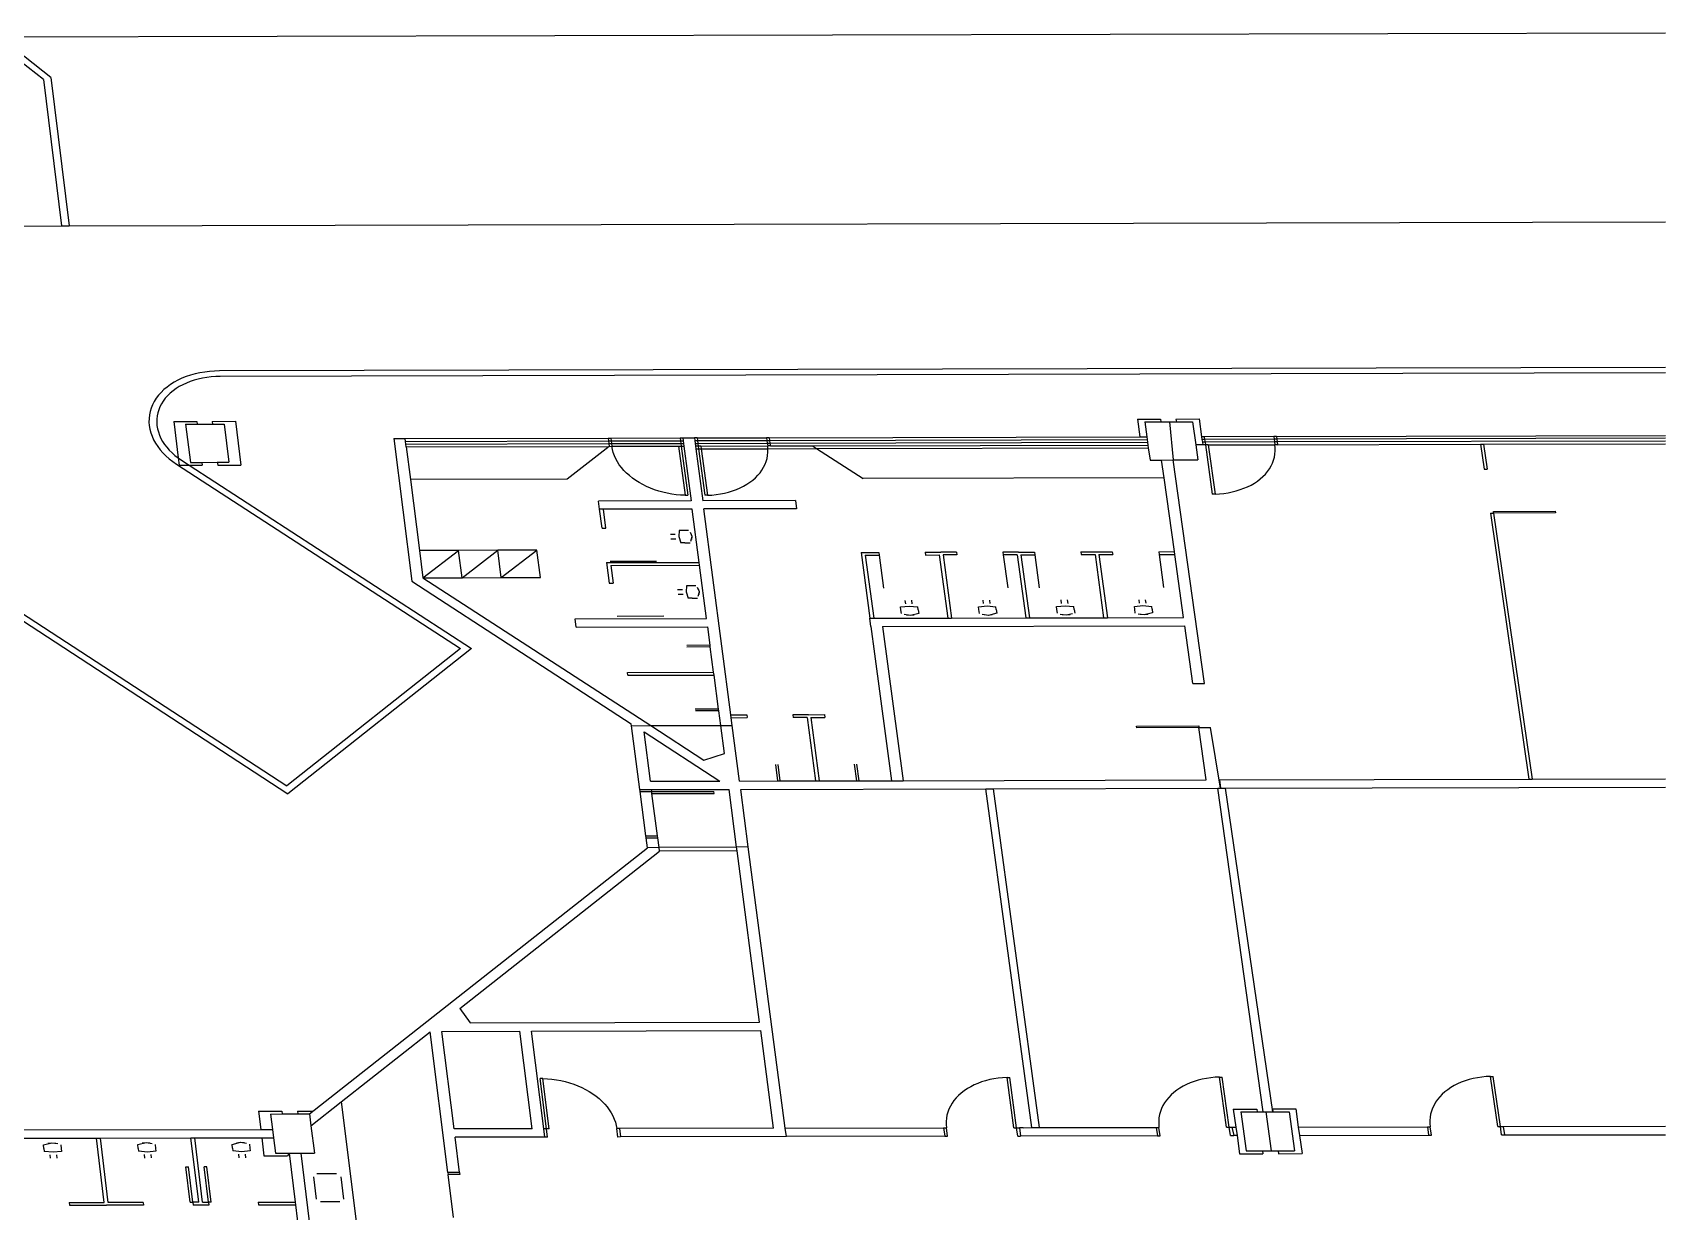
# Model space of a CAD drawing. Extents: x -83 to 83, y -28 to 43.
# Drawn here: x 57.2 to 83.23, y 19.34 to 38.13 of the extents above; entities that cross this region are included whole.
import ezdxf

# ---------------------------------------------------------------- set-up
doc = ezdxf.new("R2010")
doc.units = 0
doc.layers.get('0').update_dxf_attribs({"linetype": 'CONTINUOUS'})

msp = doc.modelspace()

# ---------------------------------------------------------------- linework, layer by layer
for p, q in [((57.376, 37.382), (56.509, 38.057)), ((56.667, 38.058), (83.229, 38.126)), ((57.494, 37.413), (56.667, 38.058)), ((57.376, 37.382), (57.66, 35.046)), ((57.494, 37.413), (57.782, 35.046)), ((55.333, 35.04), (57.66, 35.046)), ((57.66, 35.046), (57.782, 35.046)), ((57.782, 35.046), (83.229, 35.11)), ((51.181, 32.575), (61.269, 25.997)), ((51.261, 32.637), (61.253, 26.122)), ((59.457, 32.554), (59.4, 32.518)), ((59.518, 32.587), (59.457, 32.554)), ((59.583, 32.618), (59.518, 32.587)), ((59.651, 32.644), (59.583, 32.618)), ((59.654, 32.542), (59.596, 32.515)), ((59.721, 32.668), (59.651, 32.644)), ((59.714, 32.567), (59.654, 32.542)), ((59.778, 32.588), (59.714, 32.567)), ((59.794, 32.688), (59.721, 32.668)), ((59.843, 32.606), (59.778, 32.588)), ((59.868, 32.705), (59.794, 32.688)), ((59.91, 32.621), (59.843, 32.606)), ((59.945, 32.718), (59.868, 32.705)), ((59.979, 32.633), (59.91, 32.621)), ((60.023, 32.728), (59.945, 32.718)), ((60.05, 32.641), (59.979, 32.633)), ((60.102, 32.733), (60.023, 32.728)), ((60.121, 32.647), (60.05, 32.641)), ((60.182, 32.735), (60.102, 32.733)), ((60.193, 32.649), (60.121, 32.647)), ((83.229, 32.792), (60.182, 32.735)), ((83.229, 32.705), (60.193, 32.649)), ((59.173, 32.299), (59.141, 32.248)), ((59.209, 32.347), (59.173, 32.299)), ((59.25, 32.393), (59.209, 32.347)), ((59.296, 32.437), (59.25, 32.393)), ((59.317, 32.299), (59.284, 32.255)), ((59.346, 32.479), (59.296, 32.437)), ((59.354, 32.341), (59.317, 32.299)), ((59.4, 32.518), (59.346, 32.479)), ((59.395, 32.38), (59.354, 32.341)), ((59.44, 32.418), (59.395, 32.38)), ((59.489, 32.453), (59.44, 32.418)), ((59.54, 32.485), (59.489, 32.453)), ((59.596, 32.515), (59.54, 32.485)), ((59.064, 32.033), (59.058, 31.977)), ((59.076, 32.089), (59.064, 32.033)), ((59.092, 32.143), (59.076, 32.089)), ((59.114, 32.196), (59.092, 32.143)), ((59.141, 32.248), (59.114, 32.196)), ((59.187, 32.017), (59.181, 31.966)), ((59.197, 32.066), (59.187, 32.017)), ((59.212, 32.115), (59.197, 32.066)), ((59.232, 32.163), (59.212, 32.115)), ((59.256, 32.21), (59.232, 32.163)), ((59.284, 32.255), (59.256, 32.21)), ((59.058, 31.977), (59.057, 31.92)), ((59.057, 31.92), (59.061, 31.864)), ((59.061, 31.864), (59.071, 31.807)), ((59.071, 31.807), (59.086, 31.75)), ((59.181, 31.966), (59.18, 31.915)), ((59.18, 31.915), (59.184, 31.864)), ((59.184, 31.864), (59.193, 31.813)), ((59.193, 31.813), (59.206, 31.762)), ((59.206, 31.762), (59.224, 31.711)), ((59.451, 31.93), (59.82, 31.931)), ((59.451, 31.93), (59.523, 31.348)), ((59.641, 31.887), (59.716, 31.278)), ((59.641, 31.887), (59.825, 31.887)), ((59.82, 31.931), (59.825, 31.887)), ((59.825, 31.887), (60.071, 31.888)), ((60.066, 31.931), (60.434, 31.932)), ((60.066, 31.931), (60.071, 31.888)), ((60.071, 31.888), (60.255, 31.888)), ((60.255, 31.888), (60.331, 31.279)), ((60.434, 31.932), (60.52, 31.236)), ((74.813, 31.967), (75.182, 31.968)), ((74.813, 31.967), (74.852, 31.685)), ((74.93, 31.924), (75.188, 31.925)), ((74.93, 31.924), (74.963, 31.685)), ((75.182, 31.968), (75.188, 31.925)), ((75.188, 31.925), (75.323, 31.925)), ((75.323, 31.925), (75.434, 31.925)), ((75.323, 31.925), (75.384, 31.316)), ((75.428, 31.969), (75.797, 31.97)), ((75.428, 31.969), (75.434, 31.925)), ((75.434, 31.925), (75.692, 31.926)), ((75.692, 31.926), (75.744, 31.556)), ((75.797, 31.97), (75.836, 31.687)), ((59.086, 31.75), (59.106, 31.694)), ((59.106, 31.694), (59.131, 31.639)), ((59.131, 31.639), (59.161, 31.584)), ((59.161, 31.584), (59.196, 31.531)), ((59.196, 31.531), (59.235, 31.479)), ((59.224, 31.711), (59.247, 31.661)), ((59.247, 31.661), (59.274, 31.612)), ((59.274, 31.612), (59.305, 31.564)), ((59.305, 31.564), (59.341, 31.518)), ((59.341, 31.518), (59.38, 31.473)), ((62.958, 31.656), (63.246, 29.383)), ((62.958, 31.656), (63.142, 31.656)), ((63.142, 31.656), (66.375, 31.664)), ((63.148, 31.613), (63.142, 31.656)), ((63.148, 31.613), (66.381, 31.62)), ((63.153, 31.569), (63.148, 31.613)), ((63.153, 31.569), (66.386, 31.577)), ((63.159, 31.526), (63.153, 31.569)), ((63.159, 31.526), (66.392, 31.533)), ((63.159, 31.526), (63.225, 31.003)), ((66.392, 31.533), (65.722, 31.009)), ((66.375, 31.664), (66.381, 31.62)), ((66.375, 31.664), (66.418, 31.664)), ((66.381, 31.62), (66.424, 31.621)), ((66.381, 31.62), (66.386, 31.577)), ((66.386, 31.577), (66.429, 31.577)), ((66.386, 31.577), (66.392, 31.533)), ((66.392, 31.533), (66.435, 31.534)), ((66.418, 31.664), (67.525, 31.667)), ((66.418, 31.664), (66.424, 31.621)), ((66.424, 31.621), (67.53, 31.623)), ((66.424, 31.621), (66.429, 31.577)), ((66.429, 31.577), (67.536, 31.58)), ((66.429, 31.577), (66.435, 31.534)), ((66.435, 31.534), (67.499, 31.536)), ((66.444, 31.484), (66.435, 31.534)), ((67.499, 31.536), (67.602, 30.753)), ((67.499, 31.536), (67.542, 31.536)), ((67.525, 31.667), (67.53, 31.623)), ((67.525, 31.667), (67.568, 31.667)), ((67.53, 31.623), (67.536, 31.58)), ((67.53, 31.623), (67.573, 31.623)), ((67.536, 31.58), (67.542, 31.536)), ((67.536, 31.58), (67.579, 31.58)), ((67.542, 31.536), (67.645, 30.753)), ((67.542, 31.536), (67.585, 31.536)), ((67.568, 31.667), (67.752, 31.667)), ((67.568, 31.667), (67.573, 31.623)), ((67.573, 31.623), (67.579, 31.58)), ((67.579, 31.58), (67.585, 31.536)), ((67.585, 31.536), (67.699, 30.665)), ((67.795, 31.667), (67.752, 31.667)), ((67.752, 31.667), (67.758, 31.624)), ((67.758, 31.624), (67.801, 31.624)), ((67.758, 31.624), (67.763, 31.58)), ((67.763, 31.58), (67.806, 31.58)), ((67.763, 31.58), (67.769, 31.537)), ((67.812, 31.537), (67.769, 31.537)), ((67.769, 31.537), (67.775, 31.493)), ((67.775, 31.493), (67.818, 31.493)), ((67.775, 31.493), (67.884, 30.666)), ((67.795, 31.667), (68.901, 31.67)), ((67.795, 31.667), (67.801, 31.624)), ((67.801, 31.624), (68.907, 31.627)), ((67.801, 31.624), (67.806, 31.58)), ((67.806, 31.58), (68.913, 31.583)), ((67.806, 31.58), (67.812, 31.537)), ((67.855, 31.537), (67.812, 31.537)), ((67.812, 31.537), (67.818, 31.493)), ((67.818, 31.493), (67.861, 31.494)), ((67.818, 31.493), (67.915, 30.754)), ((67.855, 31.537), (68.919, 31.54)), ((67.855, 31.537), (67.861, 31.494)), ((67.861, 31.494), (68.923, 31.496)), ((67.861, 31.494), (67.958, 30.754)), ((68.944, 31.67), (68.901, 31.67)), ((68.901, 31.67), (68.907, 31.627)), ((68.907, 31.627), (68.95, 31.627)), ((68.907, 31.627), (68.913, 31.583)), ((68.913, 31.583), (68.956, 31.583)), ((68.913, 31.583), (68.919, 31.54)), ((68.962, 31.54), (68.919, 31.54)), ((68.923, 31.496), (68.919, 31.54)), ((68.923, 31.496), (69.699, 31.498)), ((68.923, 31.49), (68.923, 31.496)), ((68.944, 31.67), (74.852, 31.685)), ((68.944, 31.67), (68.95, 31.627)), ((68.95, 31.627), (74.969, 31.642)), ((68.95, 31.627), (68.956, 31.583)), ((68.956, 31.583), (74.975, 31.598)), ((68.956, 31.583), (68.962, 31.54)), ((68.962, 31.54), (69.632, 31.541)), ((69.632, 31.541), (74.981, 31.554)), ((69.632, 31.541), (69.699, 31.498)), ((69.699, 31.498), (74.987, 31.511)), ((69.699, 31.498), (70.44, 31.021)), ((74.852, 31.685), (74.963, 31.685)), ((74.963, 31.685), (74.969, 31.642)), ((74.969, 31.642), (74.975, 31.598)), ((74.975, 31.598), (74.981, 31.554)), ((74.981, 31.554), (74.987, 31.511)), ((74.987, 31.511), (75.015, 31.315)), ((75.855, 31.557), (75.744, 31.556)), ((75.744, 31.556), (75.777, 31.317)), ((75.879, 31.687), (75.836, 31.687)), ((75.836, 31.687), (75.842, 31.644)), ((75.842, 31.644), (75.848, 31.6)), ((75.885, 31.644), (75.842, 31.644)), ((75.848, 31.6), (75.855, 31.557)), ((75.891, 31.6), (75.848, 31.6)), ((75.898, 31.557), (75.855, 31.557)), ((76.986, 31.69), (75.879, 31.687)), ((75.879, 31.687), (75.885, 31.644)), ((76.992, 31.646), (75.885, 31.644)), ((75.885, 31.644), (75.891, 31.6)), ((76.998, 31.603), (75.891, 31.6)), ((75.891, 31.6), (75.898, 31.557)), ((75.941, 31.557), (75.898, 31.557)), ((75.898, 31.557), (76.007, 30.773)), ((75.941, 31.557), (77.005, 31.559)), ((75.941, 31.557), (76.05, 30.773)), ((77.029, 31.69), (76.986, 31.69)), ((76.986, 31.69), (76.992, 31.646)), ((77.035, 31.647), (76.992, 31.646)), ((76.992, 31.646), (76.998, 31.603)), ((77.041, 31.603), (76.998, 31.603)), ((76.998, 31.603), (77.005, 31.559)), ((77.048, 31.56), (77.005, 31.559)), ((77.009, 31.509), (77.005, 31.559)), ((77.01, 31.46), (77.009, 31.509)), ((77.029, 31.69), (83.229, 31.705)), ((77.029, 31.69), (77.035, 31.647)), ((83.229, 31.662), (77.035, 31.647)), ((77.035, 31.647), (77.041, 31.603)), ((83.229, 31.618), (77.041, 31.603)), ((77.041, 31.603), (77.048, 31.56)), ((77.048, 31.56), (80.283, 31.567)), ((80.283, 31.567), (80.332, 31.568)), ((80.283, 31.567), (80.341, 31.167)), ((80.332, 31.568), (83.229, 31.575)), ((80.332, 31.568), (80.39, 31.167)), ((59.235, 31.479), (59.279, 31.429)), ((59.279, 31.429), (59.328, 31.381)), ((59.328, 31.381), (59.38, 31.335)), ((59.38, 31.473), (59.424, 31.429)), ((59.38, 31.335), (59.437, 31.291)), ((59.424, 31.429), (59.471, 31.388)), ((59.437, 31.291), (59.497, 31.249)), ((59.471, 31.388), (59.522, 31.348)), ((59.497, 31.249), (64.024, 28.31)), ((59.522, 31.348), (59.523, 31.348)), ((59.523, 31.348), (59.537, 31.234)), ((59.523, 31.348), (59.576, 31.311)), ((59.537, 31.234), (59.695, 31.234)), ((59.576, 31.311), (59.695, 31.234)), ((59.695, 31.234), (59.906, 31.235)), ((59.695, 31.234), (64.198, 28.31)), ((59.716, 31.278), (59.9, 31.278)), ((59.9, 31.278), (60.146, 31.279)), ((59.9, 31.278), (59.906, 31.235)), ((60.146, 31.279), (60.152, 31.235)), ((60.146, 31.279), (60.331, 31.279)), ((60.152, 31.235), (60.52, 31.236)), ((66.457, 31.434), (66.444, 31.484)), ((66.475, 31.384), (66.457, 31.434)), ((66.497, 31.336), (66.475, 31.384)), ((66.523, 31.288), (66.497, 31.336)), ((66.554, 31.241), (66.523, 31.288)), ((66.588, 31.195), (66.554, 31.241)), ((68.855, 31.201), (68.878, 31.247)), ((68.878, 31.247), (68.896, 31.294)), ((68.896, 31.294), (68.909, 31.342)), ((68.909, 31.342), (68.918, 31.39)), ((68.918, 31.39), (68.923, 31.44)), ((68.923, 31.44), (68.923, 31.49)), ((75.015, 31.315), (75.199, 31.315)), ((75.199, 31.315), (75.384, 31.316)), ((75.239, 31.032), (75.199, 31.315)), ((75.384, 31.316), (75.777, 31.317)), ((75.881, 27.754), (75.384, 31.316)), ((76.944, 31.221), (76.966, 31.266)), ((76.966, 31.266), (76.983, 31.313)), ((76.983, 31.313), (76.997, 31.361)), ((76.997, 31.361), (77.005, 31.41)), ((77.005, 31.41), (77.01, 31.46)), ((65.722, 31.009), (63.225, 31.003)), ((63.225, 31.003), (63.368, 29.875)), ((66.626, 31.151), (66.588, 31.195)), ((66.668, 31.108), (66.626, 31.151)), ((66.714, 31.067), (66.668, 31.108)), ((66.763, 31.028), (66.714, 31.067)), ((66.815, 30.991), (66.763, 31.028)), ((66.87, 30.956), (66.815, 30.991)), ((68.636, 30.96), (68.682, 30.996)), ((68.682, 30.996), (68.724, 31.033)), ((68.724, 31.033), (68.763, 31.072)), ((68.763, 31.072), (68.798, 31.113)), ((68.798, 31.113), (68.828, 31.156)), ((68.828, 31.156), (68.855, 31.201)), ((75.239, 31.032), (70.44, 31.021)), ((75.403, 29.855), (75.239, 31.032)), ((76.677, 30.947), (76.726, 30.98)), ((76.726, 30.98), (76.772, 31.015)), ((76.772, 31.015), (76.814, 31.053)), ((76.814, 31.053), (76.853, 31.092)), ((76.853, 31.092), (76.887, 31.133)), ((76.887, 31.133), (76.917, 31.176)), ((76.917, 31.176), (76.944, 31.221)), ((80.341, 31.167), (80.39, 31.167)), ((66.928, 30.924), (66.87, 30.956)), ((66.989, 30.894), (66.928, 30.924)), ((67.051, 30.866), (66.989, 30.894)), ((67.116, 30.842), (67.051, 30.866)), ((67.182, 30.82), (67.116, 30.842)), ((67.25, 30.801), (67.182, 30.82)), ((67.319, 30.785), (67.25, 30.801)), ((67.389, 30.772), (67.319, 30.785)), ((67.46, 30.763), (67.389, 30.772)), ((67.531, 30.756), (67.46, 30.763)), ((67.602, 30.753), (67.531, 30.756)), ((67.602, 30.753), (67.645, 30.753)), ((67.958, 30.754), (67.915, 30.754)), ((67.958, 30.754), (68.028, 30.757)), ((68.028, 30.757), (68.098, 30.764)), ((68.098, 30.764), (68.166, 30.774)), ((68.166, 30.774), (68.232, 30.787)), ((68.232, 30.787), (68.297, 30.804)), ((68.297, 30.804), (68.36, 30.823)), ((68.36, 30.823), (68.42, 30.845)), ((68.42, 30.845), (68.479, 30.87)), ((68.479, 30.87), (68.534, 30.898)), ((68.534, 30.898), (68.586, 30.928)), ((68.586, 30.928), (68.636, 30.96)), ((76.05, 30.773), (76.007, 30.773)), ((76.05, 30.773), (76.121, 30.777)), ((76.121, 30.777), (76.19, 30.784)), ((76.19, 30.784), (76.258, 30.794)), ((76.258, 30.794), (76.324, 30.807)), ((76.324, 30.807), (76.389, 30.823)), ((76.389, 30.823), (76.451, 30.843)), ((76.451, 30.843), (76.512, 30.865)), ((76.512, 30.865), (76.57, 30.89)), ((76.57, 30.89), (76.625, 30.917)), ((76.625, 30.917), (76.677, 30.947)), ((67.699, 30.665), (66.222, 30.662)), ((66.239, 30.531), (66.222, 30.662)), ((66.279, 30.227), (66.239, 30.531)), ((66.301, 30.531), (66.239, 30.531)), ((67.716, 30.534), (66.301, 30.531)), ((66.34, 30.227), (66.301, 30.531)), ((67.828, 29.683), (67.716, 30.534)), ((69.361, 30.669), (67.884, 30.666)), ((69.378, 30.538), (67.901, 30.535)), ((68.333, 27.253), (67.901, 30.535)), ((69.361, 30.669), (69.378, 30.538)), ((80.442, 30.469), (81.055, 26.228)), ((80.442, 30.469), (80.491, 30.469)), ((80.487, 30.496), (81.472, 30.498)), ((80.491, 30.469), (80.487, 30.496)), ((81.476, 30.472), (80.491, 30.469)), ((80.491, 30.469), (81.105, 26.228)), ((81.472, 30.498), (81.476, 30.472)), ((66.279, 30.227), (66.34, 30.227)), ((67.51, 30.192), (67.503, 30.094)), ((67.572, 30.192), (67.51, 30.192)), ((67.657, 30.192), (67.572, 30.192)), ((67.446, 30.129), (67.369, 30.129)), ((67.378, 30.059), (67.455, 30.059)), ((67.503, 30.094), (67.536, 29.996)), ((67.598, 29.997), (67.536, 29.996)), ((67.598, 29.997), (67.683, 29.997)), ((67.714, 30.095), (67.687, 30.162)), ((67.693, 30.024), (67.714, 30.095)), ((67.714, 30.095), (67.7, 30.139)), ((67.712, 30.05), (67.714, 30.095)), ((63.992, 29.876), (63.368, 29.875)), ((63.368, 29.875), (63.424, 29.438)), ((63.424, 29.438), (63.992, 29.876)), ((64.617, 29.878), (63.992, 29.876)), ((64.048, 29.439), (63.992, 29.876)), ((64.048, 29.439), (64.617, 29.878)), ((65.241, 29.879), (64.617, 29.878)), ((64.673, 29.441), (64.617, 29.878)), ((64.673, 29.441), (65.241, 29.879)), ((65.297, 29.442), (65.241, 29.879)), ((66.35, 29.68), (67.828, 29.683)), ((66.35, 29.68), (66.392, 29.354)), ((66.408, 29.704), (67.148, 29.705)), ((67.834, 29.64), (67.828, 29.683)), ((70.407, 29.842), (70.689, 29.843)), ((70.407, 29.842), (70.548, 28.793)), ((70.475, 29.799), (70.61, 28.793)), ((70.475, 29.799), (70.695, 29.799)), ((70.689, 29.843), (70.695, 29.799)), ((70.695, 29.799), (70.765, 29.275)), ((71.428, 29.845), (71.679, 29.846)), ((71.428, 29.845), (71.434, 29.801)), ((71.434, 29.801), (71.654, 29.802)), ((71.654, 29.802), (71.79, 28.796)), ((71.93, 29.846), (71.679, 29.846)), ((71.716, 29.802), (71.852, 28.796)), ((71.936, 29.802), (71.716, 29.802)), ((71.93, 29.846), (71.936, 29.802)), ((72.92, 29.849), (72.669, 29.848)), ((72.669, 29.848), (72.675, 29.804)), ((72.895, 29.805), (72.675, 29.804)), ((72.675, 29.804), (72.747, 29.28)), ((72.895, 29.805), (73.033, 28.799)), ((72.92, 29.849), (73.171, 29.849)), ((72.957, 29.805), (73.095, 28.799)), ((72.957, 29.805), (73.177, 29.805)), ((73.171, 29.849), (73.177, 29.805)), ((73.177, 29.805), (73.249, 29.281)), ((73.91, 29.851), (74.413, 29.852)), ((73.91, 29.851), (73.916, 29.807)), ((73.916, 29.807), (74.137, 29.808)), ((74.137, 29.808), (74.275, 28.802)), ((74.198, 29.808), (74.337, 28.802)), ((74.198, 29.808), (74.419, 29.808)), ((74.413, 29.852), (74.419, 29.808)), ((75.152, 29.854), (75.403, 29.855)), ((75.152, 29.854), (75.158, 29.81)), ((75.158, 29.81), (75.409, 29.811)), ((75.158, 29.81), (75.231, 29.286)), ((75.409, 29.811), (75.403, 29.855)), ((75.549, 28.805), (75.409, 29.811)), ((63.424, 29.438), (64.048, 29.439)), ((63.424, 29.438), (67.055, 27.082)), ((64.048, 29.439), (64.673, 29.441)), ((64.673, 29.441), (65.297, 29.442)), ((66.417, 29.636), (67.834, 29.64)), ((66.417, 29.636), (66.454, 29.354)), ((67.946, 28.787), (67.834, 29.64)), ((63.246, 29.383), (66.745, 27.112)), ((66.392, 29.354), (66.454, 29.354)), ((67.562, 29.249), (67.484, 29.249)), ((67.493, 29.179), (67.571, 29.179)), ((67.626, 29.312), (67.618, 29.214)), ((67.618, 29.214), (67.651, 29.116)), ((67.688, 29.312), (67.626, 29.312)), ((67.773, 29.312), (67.688, 29.312)), ((67.83, 29.214), (67.802, 29.282)), ((67.809, 29.143), (67.83, 29.214)), ((67.83, 29.214), (67.816, 29.259)), ((67.827, 29.17), (67.83, 29.214)), ((67.713, 29.116), (67.651, 29.116)), ((67.713, 29.116), (67.799, 29.116)), ((71.038, 28.973), (71.174, 28.988)), ((71.044, 28.929), (71.038, 28.973)), ((71.052, 28.868), (71.044, 28.929)), ((71.12, 29.024), (71.112, 29.079)), ((71.174, 28.988), (71.314, 28.974)), ((71.211, 29.08), (71.218, 29.025)), ((71.32, 28.929), (71.314, 28.974)), ((71.32, 28.929), (71.328, 28.869)), ((72.28, 28.976), (72.416, 28.991)), ((72.286, 28.932), (72.28, 28.976)), ((72.294, 28.871), (72.286, 28.932)), ((72.362, 29.027), (72.354, 29.082)), ((72.416, 28.991), (72.556, 28.977)), ((72.453, 29.083), (72.461, 29.028)), ((72.562, 28.932), (72.556, 28.977)), ((72.562, 28.932), (72.571, 28.872)), ((73.522, 28.979), (73.659, 28.994)), ((73.528, 28.935), (73.522, 28.979)), ((73.537, 28.874), (73.528, 28.935)), ((73.604, 29.03), (73.597, 29.085)), ((73.659, 28.994), (73.799, 28.98)), ((73.695, 29.086), (73.703, 29.031)), ((73.805, 28.935), (73.799, 28.98)), ((73.805, 28.935), (73.813, 28.875)), ((74.765, 28.982), (74.901, 28.997)), ((74.771, 28.938), (74.765, 28.982)), ((74.779, 28.877), (74.771, 28.938)), ((74.847, 29.033), (74.839, 29.088)), ((74.901, 28.997), (75.041, 28.983)), ((74.938, 29.089), (74.945, 29.034)), ((75.047, 28.938), (75.041, 28.983)), ((75.047, 28.938), (75.056, 28.878)), ((65.85, 28.782), (67.946, 28.787)), ((65.867, 28.651), (65.85, 28.782)), ((65.867, 28.651), (67.963, 28.656)), ((66.522, 28.829), (67.262, 28.831)), ((68.002, 28.362), (67.963, 28.656)), ((70.548, 28.793), (70.61, 28.793)), ((70.565, 28.662), (70.548, 28.793)), ((70.565, 28.662), (70.624, 28.224)), ((70.61, 28.793), (71.79, 28.796)), ((70.751, 28.662), (75.567, 28.674)), ((70.751, 28.662), (71.081, 26.204)), ((71.194, 28.837), (71.097, 28.851)), ((71.194, 28.837), (71.131, 28.843)), ((71.328, 28.869), (71.194, 28.837)), ((71.256, 28.843), (71.194, 28.837)), ((71.79, 28.796), (71.852, 28.796)), ((71.852, 28.796), (73.033, 28.799)), ((72.437, 28.84), (72.34, 28.853)), ((72.437, 28.84), (72.373, 28.846)), ((72.571, 28.872), (72.437, 28.84)), ((72.499, 28.846), (72.437, 28.84)), ((73.033, 28.799), (73.095, 28.799)), ((73.095, 28.799), (74.275, 28.802)), ((73.679, 28.843), (73.582, 28.856)), ((73.679, 28.843), (73.615, 28.849)), ((73.776, 28.865), (73.679, 28.843)), ((73.741, 28.849), (73.679, 28.843)), ((74.275, 28.802), (74.337, 28.802)), ((74.337, 28.802), (75.549, 28.805)), ((74.922, 28.846), (74.825, 28.859)), ((74.922, 28.846), (74.858, 28.852)), ((75.056, 28.878), (74.922, 28.846)), ((74.984, 28.852), (74.922, 28.846)), ((75.696, 27.753), (75.567, 28.674)), ((64.024, 28.31), (61.253, 26.122)), ((64.198, 28.31), (61.269, 25.997)), ((68.002, 28.362), (67.63, 28.361)), ((68.005, 28.336), (67.633, 28.335)), ((68.005, 28.336), (68.002, 28.362)), ((68.058, 27.933), (68.005, 28.336)), ((70.624, 28.224), (70.895, 26.204)), ((66.686, 27.929), (68.058, 27.933)), ((66.692, 27.886), (66.686, 27.929)), ((66.692, 27.886), (68.064, 27.889)), ((68.064, 27.889), (68.058, 27.933)), ((68.136, 27.345), (68.064, 27.889)), ((75.696, 27.753), (75.881, 27.754)), ((68.136, 27.345), (67.763, 27.344)), ((68.139, 27.319), (68.136, 27.345)), ((66.749, 27.081), (66.745, 27.112)), ((66.749, 27.081), (67.055, 27.082)), ((66.882, 26.062), (66.749, 27.081)), ((67.055, 27.082), (68.17, 27.084)), ((67.055, 27.082), (67.899, 26.534)), ((68.139, 27.319), (67.767, 27.318)), ((68.17, 27.084), (68.139, 27.319)), ((68.17, 27.084), (68.355, 27.085)), ((68.229, 26.636), (68.17, 27.084)), ((68.333, 27.253), (68.585, 27.254)), ((68.339, 27.209), (68.333, 27.253)), ((68.339, 27.209), (68.59, 27.21)), ((68.355, 27.085), (68.339, 27.209)), ((68.472, 26.198), (68.355, 27.085)), ((68.585, 27.254), (68.59, 27.21)), ((69.571, 27.256), (69.319, 27.255)), ((69.319, 27.255), (69.325, 27.212)), ((69.546, 27.212), (69.325, 27.212)), ((69.546, 27.212), (69.68, 26.201)), ((69.571, 27.256), (69.823, 27.257)), ((69.608, 27.212), (69.829, 27.213)), ((69.608, 27.212), (69.742, 26.201)), ((69.823, 27.257), (69.829, 27.213)), ((74.801, 27.075), (75.79, 27.077)), ((74.805, 27.049), (74.801, 27.075)), ((75.79, 27.077), (75.793, 27.051)), ((66.948, 26.981), (68.155, 26.197)), ((67.05, 26.195), (66.948, 26.981)), ((75.793, 27.051), (74.805, 27.049)), ((75.91, 26.216), (75.793, 27.051)), ((75.793, 27.051), (75.979, 27.051)), ((76.139, 26.084), (75.979, 27.051)), ((67.899, 26.534), (68.229, 26.636)), ((69.082, 26.2), (69.047, 26.465)), ((69.119, 26.2), (69.084, 26.465)), ((70.339, 26.203), (70.303, 26.468)), ((70.376, 26.203), (70.34, 26.468)), ((66.882, 26.062), (67.067, 26.063)), ((66.886, 26.032), (66.882, 26.062)), ((66.886, 26.032), (67.071, 26.032)), ((66.977, 25.327), (66.886, 26.032)), ((67.05, 26.195), (68.155, 26.197)), ((67.067, 26.063), (68.304, 26.066)), ((67.071, 26.032), (67.067, 26.063)), ((67.071, 26.032), (68.059, 26.034)), ((67.075, 26.001), (67.071, 26.032)), ((68.064, 26.003), (68.059, 26.034)), ((68.424, 25.147), (68.304, 26.066)), ((68.472, 26.198), (69.082, 26.2)), ((68.489, 26.066), (72.397, 26.075)), ((68.61, 25.148), (68.489, 26.066)), ((69.082, 26.2), (69.119, 26.2)), ((69.119, 26.2), (69.68, 26.201)), ((69.68, 26.201), (69.742, 26.201)), ((69.742, 26.201), (70.339, 26.203)), ((70.339, 26.203), (70.376, 26.203)), ((70.376, 26.203), (70.895, 26.204)), ((70.895, 26.204), (71.081, 26.204)), ((71.081, 26.204), (75.91, 26.216)), ((72.397, 26.075), (72.521, 26.076)), ((73.13, 20.675), (72.397, 26.075)), ((72.521, 26.076), (76.095, 26.084)), ((73.254, 20.675), (72.521, 26.076)), ((76.815, 20.928), (76.095, 26.084)), ((76.095, 26.084), (76.139, 26.084)), ((76.12, 26.216), (81.055, 26.228)), ((76.12, 26.216), (76.139, 26.084)), ((76.139, 26.084), (76.219, 26.084)), ((76.219, 26.084), (83.229, 26.101)), ((76.97, 20.928), (76.219, 26.084)), ((81.055, 26.228), (81.105, 26.228)), ((81.105, 26.228), (83.229, 26.233)), ((67.075, 26.001), (68.064, 26.003)), ((67.163, 25.327), (67.075, 26.001)), ((66.981, 25.296), (66.977, 25.327)), ((66.977, 25.327), (67.163, 25.327)), ((67.002, 25.137), (66.981, 25.296)), ((66.981, 25.296), (67.167, 25.296)), ((67.167, 25.296), (67.163, 25.327)), ((67.187, 25.138), (67.167, 25.296)), ((61.616, 20.894), (67.002, 25.137)), ((64.011, 22.574), (67.195, 25.083)), ((67.187, 25.138), (67.002, 25.137)), ((68.424, 25.147), (67.187, 25.138)), ((67.195, 25.083), (67.187, 25.138)), ((68.432, 25.086), (67.195, 25.083)), ((68.61, 25.148), (68.424, 25.147)), ((68.432, 25.086), (68.424, 25.147)), ((68.791, 22.354), (68.432, 25.086)), ((69.2, 20.666), (68.61, 25.148)), ((64.011, 22.574), (64.176, 22.344)), ((62.121, 21.084), (63.54, 22.203)), ((63.823, 19.959), (63.54, 22.203)), ((63.725, 22.209), (64.967, 22.212)), ((63.922, 20.654), (63.725, 22.209)), ((64.176, 22.344), (68.791, 22.354)), ((65.165, 20.657), (64.967, 22.212)), ((65.153, 22.213), (68.809, 22.221)), ((65.351, 20.657), (65.153, 22.213)), ((69.013, 20.666), (68.809, 22.221)), ((65.336, 21.457), (65.293, 21.457)), ((65.395, 20.657), (65.293, 21.457)), ((65.336, 21.457), (65.408, 21.454)), ((65.438, 20.658), (65.336, 21.457)), ((65.408, 21.454), (65.479, 21.447)), ((65.479, 21.447), (65.551, 21.437)), ((65.551, 21.437), (65.621, 21.424)), ((65.621, 21.424), (65.691, 21.408)), ((65.691, 21.408), (65.759, 21.389)), ((65.759, 21.389), (65.827, 21.367)), ((65.827, 21.367), (65.892, 21.342)), ((65.892, 21.342), (65.955, 21.314)), ((72.211, 21.356), (72.155, 21.327)), ((72.269, 21.381), (72.211, 21.356)), ((72.33, 21.404), (72.269, 21.381)), ((72.394, 21.423), (72.33, 21.404)), ((72.459, 21.44), (72.394, 21.423)), ((72.526, 21.453), (72.459, 21.44)), ((72.595, 21.463), (72.526, 21.453)), ((72.665, 21.47), (72.595, 21.463)), ((72.735, 21.474), (72.665, 21.47)), ((72.735, 21.474), (72.779, 21.474)), ((72.844, 20.674), (72.735, 21.474)), ((72.887, 20.674), (72.779, 21.474)), ((75.597, 21.363), (75.542, 21.335)), ((75.656, 21.389), (75.597, 21.363)), ((75.717, 21.411), (75.656, 21.389)), ((75.78, 21.431), (75.717, 21.411)), ((75.846, 21.447), (75.78, 21.431)), ((75.913, 21.461), (75.846, 21.447)), ((75.981, 21.471), (75.913, 21.461)), ((76.051, 21.478), (75.981, 21.471)), ((76.122, 21.482), (76.051, 21.478)), ((76.122, 21.482), (76.165, 21.482)), ((76.233, 20.682), (76.122, 21.482)), ((76.277, 20.682), (76.165, 21.482)), ((79.862, 21.345), (79.809, 21.314)), ((79.917, 21.373), (79.862, 21.345)), ((79.976, 21.398), (79.917, 21.373)), ((80.037, 21.421), (79.976, 21.398)), ((80.1, 21.44), (80.037, 21.421)), ((80.165, 21.457), (80.1, 21.44)), ((80.232, 21.47), (80.165, 21.457)), ((80.301, 21.481), (80.232, 21.47)), ((80.371, 21.488), (80.301, 21.481)), ((80.441, 21.491), (80.371, 21.488)), ((80.441, 21.491), (80.485, 21.491)), ((80.556, 20.691), (80.441, 21.491)), ((80.6, 20.691), (80.485, 21.491)), ((61.639, 20.705), (62.121, 21.084)), ((62.12, 21.094), (62.121, 21.084)), ((62.121, 21.084), (62.358, 19.179)), ((65.955, 21.314), (66.016, 21.283)), ((66.016, 21.283), (66.074, 21.25)), ((66.074, 21.25), (66.13, 21.214)), ((66.13, 21.214), (66.183, 21.177)), ((66.183, 21.177), (66.232, 21.137)), ((66.232, 21.137), (66.278, 21.095)), ((66.278, 21.095), (66.321, 21.051)), ((71.889, 21.107), (71.858, 21.063)), ((71.924, 21.149), (71.889, 21.107)), ((71.963, 21.189), (71.924, 21.149)), ((72.006, 21.227), (71.963, 21.189)), ((72.052, 21.263), (72.006, 21.227)), ((72.102, 21.297), (72.052, 21.263)), ((72.155, 21.327), (72.102, 21.297)), ((75.277, 21.115), (75.246, 21.071)), ((75.312, 21.157), (75.277, 21.115)), ((75.351, 21.197), (75.312, 21.157)), ((75.393, 21.235), (75.351, 21.197)), ((75.439, 21.271), (75.393, 21.235)), ((75.489, 21.304), (75.439, 21.271)), ((75.542, 21.335), (75.489, 21.304)), ((79.598, 21.124), (79.567, 21.081)), ((79.632, 21.167), (79.598, 21.124)), ((79.671, 21.207), (79.632, 21.167)), ((79.713, 21.245), (79.671, 21.207)), ((79.759, 21.28), (79.713, 21.245)), ((79.809, 21.314), (79.759, 21.28)), ((60.803, 20.937), (61.176, 20.937)), ((60.803, 20.937), (60.838, 20.647)), ((60.995, 20.892), (61.181, 20.893)), ((60.995, 20.892), (61.025, 20.648)), ((61.176, 20.937), (61.181, 20.893)), ((61.181, 20.893), (61.43, 20.893)), ((61.424, 20.938), (61.43, 20.893)), ((61.424, 20.938), (61.662, 20.938)), ((61.43, 20.893), (61.616, 20.894)), ((61.616, 20.894), (61.639, 20.705)), ((66.321, 21.051), (66.36, 21.006)), ((66.36, 21.006), (66.394, 20.959)), ((66.394, 20.959), (66.425, 20.911)), ((66.425, 20.911), (66.452, 20.862)), ((66.452, 20.862), (66.474, 20.812)), ((71.768, 20.824), (71.763, 20.774)), ((71.777, 20.874), (71.768, 20.824)), ((71.791, 20.923), (71.777, 20.874)), ((71.809, 20.971), (71.791, 20.923)), ((71.831, 21.018), (71.809, 20.971)), ((71.858, 21.063), (71.831, 21.018)), ((75.157, 20.832), (75.152, 20.781)), ((75.166, 20.882), (75.157, 20.832)), ((75.179, 20.931), (75.166, 20.882)), ((75.197, 20.979), (75.179, 20.931)), ((75.219, 21.026), (75.197, 20.979)), ((75.246, 21.071), (75.219, 21.026)), ((76.342, 20.971), (76.715, 20.972)), ((76.342, 20.971), (76.382, 20.682)), ((76.46, 20.927), (76.721, 20.928)), ((76.46, 20.927), (76.547, 20.304)), ((76.715, 20.972), (76.721, 20.928)), ((76.721, 20.928), (76.815, 20.928)), ((76.815, 20.928), (76.858, 20.928)), ((76.858, 20.928), (76.97, 20.928)), ((76.858, 20.928), (76.945, 20.304)), ((76.964, 20.973), (77.337, 20.973)), ((76.964, 20.973), (76.97, 20.928)), ((76.97, 20.928), (77.231, 20.929)), ((77.231, 20.929), (77.318, 20.305)), ((77.337, 20.973), (77.377, 20.684)), ((79.479, 20.841), (79.475, 20.791)), ((79.487, 20.891), (79.479, 20.841)), ((79.501, 20.94), (79.487, 20.891)), ((79.518, 20.988), (79.501, 20.94)), ((79.541, 21.035), (79.518, 20.988)), ((79.567, 21.081), (79.541, 21.035)), ((56.892, 20.639), (60.838, 20.647)), ((60.838, 20.647), (61.025, 20.648)), ((61.025, 20.648), (61.041, 20.514)), ((61.639, 20.705), (61.693, 20.271)), ((65.165, 20.657), (63.922, 20.654)), ((65.368, 20.524), (65.351, 20.657)), ((65.395, 20.657), (65.351, 20.657)), ((65.438, 20.658), (65.395, 20.657)), ((65.412, 20.524), (65.395, 20.657)), ((66.474, 20.812), (66.492, 20.762)), ((66.492, 20.762), (66.505, 20.711)), ((66.505, 20.711), (66.514, 20.66)), ((66.557, 20.66), (66.514, 20.66)), ((66.531, 20.526), (66.514, 20.66)), ((69.013, 20.666), (66.557, 20.66)), ((66.557, 20.66), (66.575, 20.527)), ((69.2, 20.666), (71.724, 20.672)), ((69.217, 20.532), (69.2, 20.666)), ((71.724, 20.672), (71.768, 20.672)), ((71.724, 20.672), (71.742, 20.538)), ((71.763, 20.774), (71.763, 20.723)), ((71.763, 20.723), (71.768, 20.672)), ((71.786, 20.538), (71.768, 20.672)), ((72.844, 20.674), (72.887, 20.674)), ((72.905, 20.541), (72.887, 20.674)), ((72.887, 20.674), (72.931, 20.674)), ((72.993, 20.674), (72.931, 20.674)), ((72.931, 20.674), (72.949, 20.541)), ((72.993, 20.674), (73.13, 20.675)), ((73.13, 20.675), (73.254, 20.675)), ((73.254, 20.675), (75.114, 20.679)), ((75.114, 20.679), (75.157, 20.679)), ((75.114, 20.679), (75.132, 20.546)), ((75.152, 20.781), (75.152, 20.73)), ((75.152, 20.73), (75.157, 20.679)), ((75.175, 20.546), (75.157, 20.679)), ((76.233, 20.682), (76.277, 20.682)), ((76.295, 20.548), (76.277, 20.682)), ((76.277, 20.682), (76.32, 20.682)), ((76.32, 20.682), (76.382, 20.682)), ((76.32, 20.682), (76.348, 20.548)), ((76.382, 20.682), (76.401, 20.548)), ((77.377, 20.684), (79.436, 20.689)), ((77.377, 20.684), (77.396, 20.551)), ((79.436, 20.689), (79.48, 20.689)), ((79.436, 20.689), (79.455, 20.555)), ((79.475, 20.791), (79.475, 20.74)), ((79.475, 20.74), (79.48, 20.689)), ((79.499, 20.555), (79.48, 20.689)), ((80.556, 20.691), (80.6, 20.691)), ((80.619, 20.558), (80.6, 20.691)), ((80.6, 20.691), (80.643, 20.691)), ((80.643, 20.691), (83.229, 20.697)), ((80.643, 20.691), (80.662, 20.558)), ((80.662, 20.558), (83.229, 20.563)), ((56.78, 20.505), (58.221, 20.508)), ((57.373, 20.403), (57.509, 20.435)), ((57.381, 20.341), (57.373, 20.403)), ((57.381, 20.341), (57.386, 20.296)), ((57.446, 20.429), (57.509, 20.435)), ((57.509, 20.435), (57.573, 20.429)), ((57.509, 20.435), (57.606, 20.421)), ((57.652, 20.403), (57.659, 20.342)), ((57.659, 20.342), (57.664, 20.297)), ((58.344, 19.483), (58.221, 20.508)), ((58.221, 20.508), (58.283, 20.508)), ((58.283, 20.508), (59.724, 20.511)), ((58.406, 19.483), (58.283, 20.508)), ((58.877, 20.406), (59.012, 20.438)), ((58.884, 20.344), (58.877, 20.406)), ((58.884, 20.344), (58.89, 20.3)), ((58.95, 20.432), (59.012, 20.438)), ((59.012, 20.438), (59.076, 20.432)), ((59.012, 20.438), (59.11, 20.425)), ((59.155, 20.407), (59.163, 20.345)), ((59.163, 20.345), (59.168, 20.3)), ((59.849, 19.486), (59.724, 20.511)), ((59.724, 20.511), (59.786, 20.511)), ((59.786, 20.511), (60.855, 20.514)), ((59.911, 19.486), (59.786, 20.511)), ((60.381, 20.409), (60.516, 20.442)), ((60.388, 20.348), (60.381, 20.409)), ((60.388, 20.348), (60.394, 20.303)), ((60.535, 20.288), (60.394, 20.303)), ((60.453, 20.435), (60.516, 20.442)), ((60.516, 20.442), (60.58, 20.436)), ((60.516, 20.442), (60.613, 20.428)), ((60.672, 20.303), (60.535, 20.288)), ((60.659, 20.41), (60.667, 20.348)), ((60.667, 20.348), (60.672, 20.303)), ((60.855, 20.514), (60.89, 20.224)), ((60.855, 20.514), (61.041, 20.514)), ((61.041, 20.514), (61.071, 20.269)), ((65.368, 20.524), (63.938, 20.521)), ((64.009, 19.959), (63.938, 20.521)), ((65.412, 20.524), (65.368, 20.524)), ((66.575, 20.527), (66.531, 20.526)), ((69.217, 20.532), (66.575, 20.527)), ((71.742, 20.538), (69.217, 20.532)), ((71.742, 20.538), (71.786, 20.538)), ((72.905, 20.541), (72.949, 20.541)), ((75.132, 20.546), (72.949, 20.541)), ((75.132, 20.546), (75.175, 20.546)), ((76.295, 20.548), (76.348, 20.548)), ((76.401, 20.548), (76.348, 20.548)), ((76.401, 20.548), (76.441, 20.259)), ((76.547, 20.304), (76.808, 20.304)), ((76.808, 20.304), (76.814, 20.26)), ((76.808, 20.304), (76.945, 20.304)), ((76.945, 20.304), (77.057, 20.305)), ((77.057, 20.305), (77.063, 20.26)), ((77.057, 20.305), (77.318, 20.305)), ((77.396, 20.551), (79.455, 20.555)), ((77.396, 20.551), (77.437, 20.261)), ((79.455, 20.555), (79.499, 20.555)), ((80.619, 20.558), (80.662, 20.558)), ((57.527, 20.282), (57.386, 20.296)), ((57.488, 20.188), (57.482, 20.244)), ((57.664, 20.297), (57.527, 20.282)), ((57.581, 20.244), (57.588, 20.188)), ((59.031, 20.285), (58.89, 20.3)), ((58.992, 20.191), (58.986, 20.248)), ((59.168, 20.3), (59.031, 20.285)), ((59.085, 20.248), (59.092, 20.192)), ((59.643, 20.051), (59.687, 20.051)), ((59.712, 19.486), (59.643, 20.051)), ((59.756, 19.486), (59.687, 20.051)), ((59.979, 20.052), (59.936, 20.052)), ((60.005, 19.487), (59.936, 20.052)), ((60.048, 19.487), (59.979, 20.052)), ((60.496, 20.195), (60.49, 20.251)), ((60.589, 20.251), (60.596, 20.195)), ((60.89, 20.224), (61.263, 20.225)), ((61.071, 20.269), (61.289, 20.27)), ((61.289, 20.27), (61.263, 20.225)), ((61.289, 20.27), (61.385, 19.49)), ((61.289, 20.27), (61.476, 20.27)), ((61.476, 20.27), (61.693, 20.271)), ((61.476, 20.27), (61.611, 19.178)), ((76.441, 20.259), (76.814, 20.26)), ((77.063, 20.26), (77.437, 20.261)), ((61.678, 19.892), (61.722, 19.535)), ((62.046, 19.937), (61.735, 19.937)), ((62.113, 19.893), (62.158, 19.536)), ((64.009, 19.959), (63.823, 19.959)), ((63.823, 19.959), (63.826, 19.928)), ((63.912, 19.245), (63.826, 19.928)), ((64.013, 19.928), (63.826, 19.928)), ((64.009, 19.959), (64.013, 19.928)), ((57.785, 19.482), (58.344, 19.483)), ((57.785, 19.482), (57.79, 19.437)), ((57.79, 19.437), (58.38, 19.438)), ((58.971, 19.44), (58.38, 19.438)), ((58.966, 19.484), (58.406, 19.483)), ((58.966, 19.484), (58.971, 19.44)), ((59.712, 19.486), (59.756, 19.486)), ((59.849, 19.486), (59.756, 19.486)), ((59.756, 19.486), (59.761, 19.442)), ((60.01, 19.442), (59.761, 19.442)), ((59.911, 19.486), (60.005, 19.487)), ((60.005, 19.487), (60.01, 19.442)), ((60.048, 19.487), (60.005, 19.487)), ((60.795, 19.488), (61.385, 19.49)), ((60.795, 19.488), (60.8, 19.444)), ((60.8, 19.444), (61.391, 19.445)), ((61.385, 19.49), (61.391, 19.445)), ((61.391, 19.445), (61.765, 16.413)), ((62.101, 19.491), (61.79, 19.491))]:
    msp.add_line(p, q)

doc.saveas('drawing.dxf')
